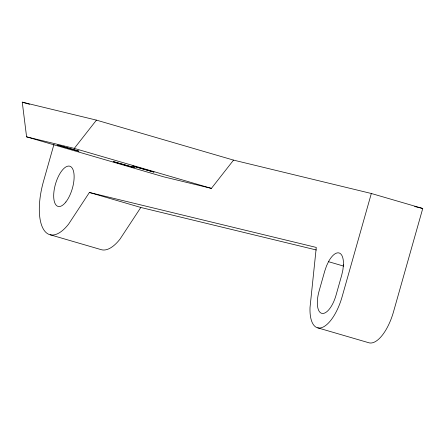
<?xml version="1.0" encoding="UTF-8"?>
<svg xmlns="http://www.w3.org/2000/svg" width="445" height="445" viewBox="0 0 445 445"><rect width="100%" height="100%" fill="white"/><g stroke="black" fill="none" stroke-linecap="round" stroke-linejoin="round"><path stroke-width="0.67" d="M54.001 144.241L43.499 181.354A50.391 20.976 -73.7 0 0 43.421 229.197A50.391 20.976 -73.7 0 0 68.63 224.074L89.401 192.474L316.278 247.431L310.02 307.478A35.995 14.98 -73.7 0 0 321.846 327.581A35.995 14.98 -73.7 0 0 342.116 296.748L371.336 193.492L422.75 208.483L393.53 311.745A35.995 14.98 -73.7 0 1 369.155 342.845L317.741 327.848M316.378 249.995L140.815 207.465L120.044 239.065A50.391 20.976 -73.7 0 1 101.599 249.773L50.185 234.776M96.443 120.128L22.25 102.155L26.589 136.849L74.287 148.402L96.443 120.128L233.547 160.111L371.336 193.492M26.589 136.849L163.699 176.832L211.392 188.385L233.547 160.111M414.645 206.519L422.75 208.483M22.25 102.155L29.57 104.291M74.287 148.402L211.392 188.385M328.527 261.688L343.685 266.11M89.401 192.474L140.815 207.465M343.434 264.775L342.911 269.842L341.721 275.127L336.02 295.274A20.943 8.716 -73.7 0 1 321.841 313.369A20.943 8.716 -73.7 0 1 319.065 291.164L324.767 271.016L326.53 265.871L328.749 261.221A20.943 8.716 -73.7 0 1 343.434 264.775M58.05 145.192L57.555 145.103L78.943 151.172L58.05 145.192M113.675 161.691L113.119 161.585L134.485 167.659L113.675 161.691M133.239 166.146L132.688 166.046L154.048 172.115L133.239 166.146M65.866 201.997A20.943 8.716 -73.7 0 0 71.606 167.364A20.943 8.716 -73.7 0 0 54.24 189.526A20.943 8.716 -73.7 0 0 65.866 201.997"/></g></svg>
